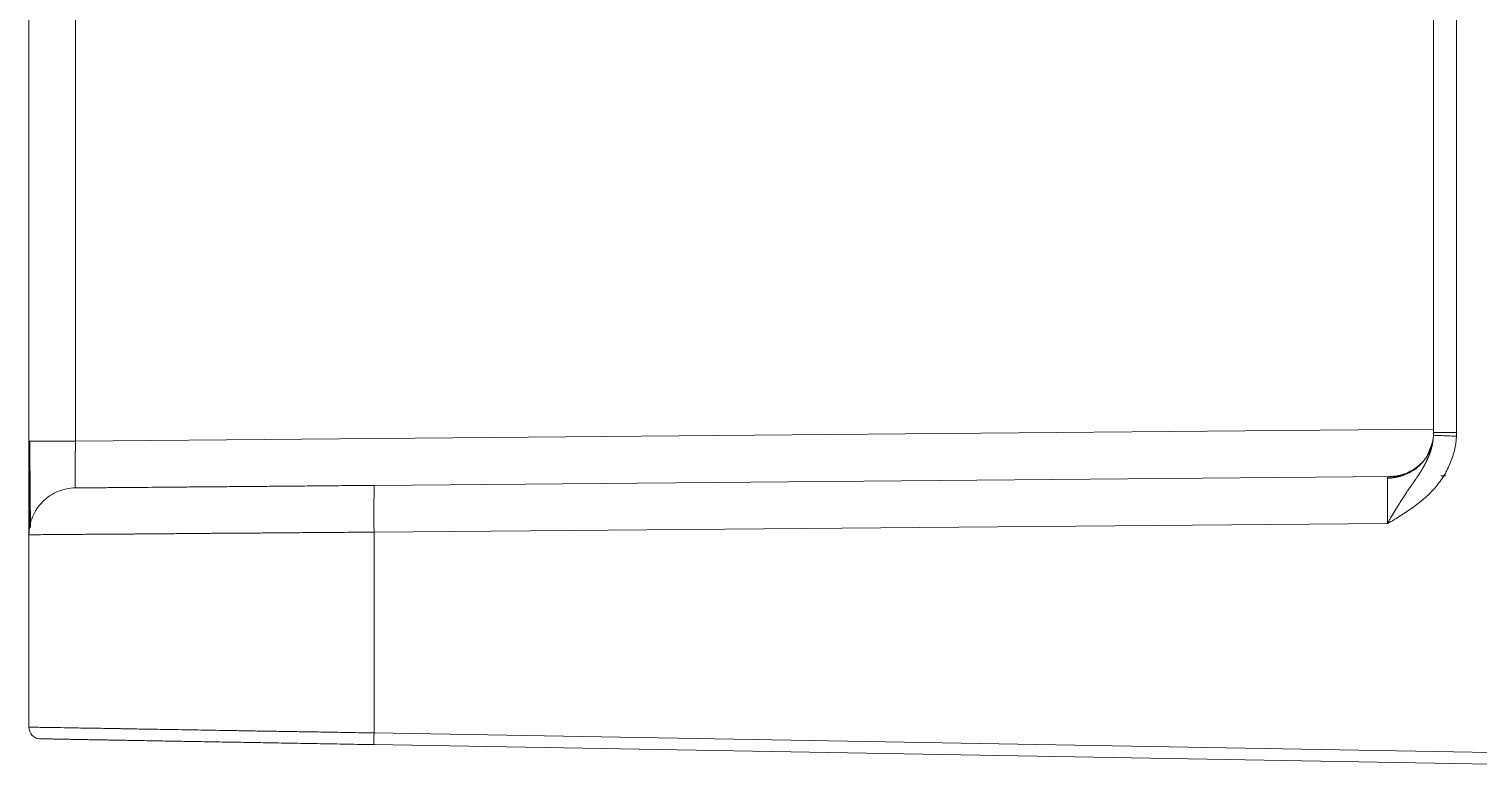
# Model space of a CAD drawing. Header units: millimetres. Extents: x 2433 to 4809, y -10272 to -6912.
# Drawn here: x 4249.4 to 4373.2, y -9574.1 to -9511.1 of the extents above; entities that cross this region are included whole.
import ezdxf

# ---------------------------------------------------------------- set-up
doc = ezdxf.new("R2010")
doc.units = ezdxf.units.MM

msp = doc.modelspace()

# ---------------------------------------------------------------- linework, layer by layer
at = {"linetype": 'Continuous', "lineweight": 18, "extrusion": (-1, -2.22045e-16, 0)}
for p, q in [((4369.36, -9272.03), (4369.36, -9545.57)), ((4249.36, -9486.17), (4249.36, -9546.28)), ((4278.87, -9550.06), (4365.7, -9549.3)), ((4249.36, -9554.28), (4249.36, -9570.72)), ((4388.36, -9574.13), (4278.84, -9572.22))]:
    msp.add_line(p, q, dxfattribs=at)
at = {"linetype": 'Continuous', "lineweight": 13, "extrusion": (-1, -2.22045e-16, 0)}
for p, q in [((4371.32, -9545.54), (4371.32, -9271.72)), ((4253.33, -9546.28), (4253.33, -9486.1)), ((4253.33, -9546.28), (4369.36, -9545.27)), ((4370.4, -9549.26), (4369.98, -9549.26)), ((4365.43, -9553.31), (4278.84, -9554.06)), ((4278.84, -9571.22), (4278.84, -9554.06)), ((4278.84, -9571.22), (4388.36, -9573.13))]:
    msp.add_line(p, q, dxfattribs=at)
at = {"linetype": 'Continuous', "lineweight": 18}
for points, degree in [([(4249.36, -9546.35), (4249.36, -9543.41), (4249.36, -9540.29), (4249.36, -9537.17)], 3), ([(4249.36, -9546.28), (4249.36, -9547), (4249.36, -9548.37), (4249.36, -9550.34), (4249.36, -9551.43), (4249.36, -9551.94)], 3), ([(4369.3, -9546.28), (4368.99, -9547.11)], 1), ([(4369.36, -9545.53), (4369.36, -9545.65), (4369.36, -9545.77)], 2), ([(4253.33, -9550.28), (4253.33, -9550.28), (4257.2, -9550.25), (4264.37, -9550.19), (4273.76, -9550.11), (4278.87, -9550.06)], 2), ([(4366.83, -9549.1), (4366.26, -9549.42), (4365.57, -9549.31)], 2), ([(4249.36, -9551.94), (4249.36, -9552.44), (4249.36, -9553.29), (4249.36, -9554.1), (4249.36, -9554.28), (4249.36, -9554.28)], 3)]:
    msp.add_open_spline(points, degree=degree, dxfattribs=at)
for points, degree, knots in [([(4249.43, -9546.28), (4249.43, -9546.28), (4249.38, -9546.28), (4249.36, -9546.28), (4249.36, -9546.28)], 3, [0, 0, 0, 0, 0.054994, 1, 1, 1, 1]), ([(4249.42, -9546.28), (4249.42, -9547.29), (4249.42, -9549.13), (4249.42, -9551.59), (4249.42, -9553.21), (4249.42, -9553.58), (4249.42, -9553.6)], 3, [0, 0, 0, 0, 0.249938, 0.499712, 0.749628, 1, 1, 1, 1]), ([(4249.44, -9546.35), (4249.44, -9547.23), (4249.45, -9549.8), (4249.47, -9552.17), (4249.49, -9553.61), (4249.49, -9553.65)], 3, [0, 0, 0, 0, 0.330932, 0.983468, 1, 1, 1, 1]), ([(4369.36, -9545.78), (4369.35, -9545.89), (4369.34, -9546), (4369.31, -9546.23), (4369.29, -9546.34), (4369.24, -9546.57), (4369.2, -9546.69), (4369.12, -9546.92), (4369.08, -9547.03), (4368.98, -9547.26), (4368.92, -9547.37), (4368.79, -9547.59), (4368.72, -9547.7), (4368.5, -9548.01), (4368.33, -9548.21), (4367.95, -9548.56), (4367.74, -9548.72), (4367.29, -9548.99), (4367.06, -9549.1), (4366.59, -9549.28), (4366.35, -9549.35), (4365.88, -9549.43), (4365.64, -9549.46), (4365.41, -9549.46)], 3, [0, 0, 0, 0, 0.0625, 0.0625, 0.125, 0.125, 0.1875, 0.1875, 0.25, 0.25, 0.3125, 0.3125, 0.375, 0.375, 0.5, 0.5, 0.625, 0.625, 0.75, 0.75, 0.875, 0.875, 1, 1, 1, 1]), ([(4369.36, -9545.78), (4369.36, -9545.79), (4369.36, -9545.81), (4369.35, -9545.85), (4369.35, -9545.88), (4369.35, -9545.91), (4369.35, -9545.95), (4369.34, -9545.98), (4369.34, -9546.02), (4369.34, -9546.05), (4369.34, -9546.08), (4369.33, -9546.12), (4369.33, -9546.15), (4369.32, -9546.18), (4369.32, -9546.22), (4369.31, -9546.25), (4369.31, -9546.28), (4369.31, -9546.32), (4369.3, -9546.35), (4369.29, -9546.38), (4369.29, -9546.42), (4369.28, -9546.45), (4369.28, -9546.48), (4369.27, -9546.51), (4369.26, -9546.55), (4369.26, -9546.58), (4369.25, -9546.61), (4369.24, -9546.65), (4369.24, -9546.68), (4369.23, -9546.71), (4369.22, -9546.75), (4369.21, -9546.78), (4369.2, -9546.81), (4369.19, -9546.84), (4369.19, -9546.88), (4369.18, -9546.91), (4369.17, -9546.94), (4369.16, -9546.97), (4369.15, -9547.01), (4369.14, -9547.04), (4369.13, -9547.07), (4369.12, -9547.1), (4369.11, -9547.14), (4369.1, -9547.17), (4369.09, -9547.2), (4369.08, -9547.23), (4369.06, -9547.27), (4369.05, -9547.3), (4369.04, -9547.33), (4369.03, -9547.36), (4369.02, -9547.4), (4369.01, -9547.43), (4368.99, -9547.46), (4368.98, -9547.49), (4368.97, -9547.53), (4368.95, -9547.56), (4368.94, -9547.59), (4368.93, -9547.62), (4368.91, -9547.66), (4368.9, -9547.69), (4368.89, -9547.72), (4368.87, -9547.75), (4368.86, -9547.78), (4368.84, -9547.82), (4368.83, -9547.85), (4368.81, -9547.88), (4368.8, -9547.91), (4368.78, -9547.95), (4368.77, -9547.98), (4368.75, -9548.01), (4368.74, -9548.04), (4368.72, -9548.07), (4368.71, -9548.11), (4368.69, -9548.14), (4368.67, -9548.17), (4368.66, -9548.2), (4368.64, -9548.23), (4368.62, -9548.27), (4368.61, -9548.3), (4368.59, -9548.33), (4368.57, -9548.36), (4368.55, -9548.39), (4368.54, -9548.43), (4368.52, -9548.46), (4368.5, -9548.49), (4368.48, -9548.52), (4368.46, -9548.56), (4368.45, -9548.59), (4368.43, -9548.62), (4368.41, -9548.65), (4368.39, -9548.68), (4368.37, -9548.72), (4368.35, -9548.75), (4368.33, -9548.78), (4368.31, -9548.81), (4368.29, -9548.84), (4368.27, -9548.88), (4368.25, -9548.91), (4368.23, -9548.94), (4368.21, -9548.97), (4368.19, -9549), (4368.17, -9549.04), (4368.15, -9549.07), (4368.13, -9549.1), (4368.11, -9549.13), (4368.09, -9549.17), (4368.07, -9549.2), (4368.04, -9549.23), (4368.02, -9549.26), (4368, -9549.3), (4367.98, -9549.33), (4367.96, -9549.36), (4367.93, -9549.39), (4367.91, -9549.43), (4367.89, -9549.46), (4367.87, -9549.49), (4367.84, -9549.52), (4367.82, -9549.56), (4367.8, -9549.59), (4367.78, -9549.62), (4367.75, -9549.66), (4367.73, -9549.69), (4367.71, -9549.72), (4367.68, -9549.76), (4367.66, -9549.79), (4367.64, -9549.83), (4367.61, -9549.86), (4367.59, -9549.89), (4367.56, -9549.93), (4367.54, -9549.96), (4367.52, -9550), (4367.49, -9550.03), (4367.47, -9550.07), (4367.42, -9550.14), (4367.34, -9550.25), (4367.23, -9550.41), (4367.12, -9550.57), (4367.01, -9550.73), (4366.9, -9550.9), (4366.79, -9551.07), (4366.68, -9551.24), (4366.56, -9551.42), (4366.45, -9551.6), (4366.36, -9551.75), (4366.3, -9551.85), (4366.26, -9551.91), (4366.22, -9551.97), (4366.18, -9552.03), (4366.15, -9552.09), (4366.11, -9552.15), (4366.08, -9552.21), (4366.04, -9552.26), (4366.01, -9552.31), (4365.98, -9552.37), (4365.95, -9552.42), (4365.92, -9552.47), (4365.89, -9552.52), (4365.83, -9552.61), (4365.75, -9552.75), (4365.66, -9552.9), (4365.59, -9553.03), (4365.54, -9553.11), (4365.51, -9553.17), (4365.49, -9553.21), (4365.47, -9553.23), (4365.46, -9553.25), (4365.46, -9553.26), (4365.45, -9553.27), (4365.45, -9553.28), (4365.45, -9553.28), (4365.44, -9553.29), (4365.44, -9553.29), (4365.44, -9553.3), (4365.44, -9553.3), (4365.43, -9553.3), (4365.43, -9553.31), (4365.43, -9553.31), (4365.43, -9553.31), (4365.43, -9553.31)], 3, [0, 0, 0, 0, 0.003883, 0.007763, 0.01164, 0.015515, 0.019387, 0.023258, 0.027126, 0.030993, 0.034859, 0.038724, 0.042588, 0.046452, 0.050316, 0.054179, 0.058043, 0.061908, 0.065773, 0.06964, 0.073507, 0.077376, 0.081247, 0.08512, 0.088995, 0.092873, 0.096753, 0.100636, 0.104522, 0.108411, 0.112304, 0.1162, 0.120101, 0.124005, 0.127914, 0.131828, 0.135746, 0.139669, 0.143597, 0.14753, 0.151469, 0.155413, 0.159363, 0.16332, 0.167282, 0.171251, 0.175226, 0.179207, 0.183196, 0.187192, 0.191194, 0.195204, 0.199221, 0.203246, 0.207279, 0.211319, 0.215368, 0.219424, 0.223489, 0.227562, 0.231643, 0.235732, 0.239831, 0.243938, 0.248053, 0.252178, 0.256312, 0.260454, 0.264606, 0.268767, 0.272938, 0.277117, 0.281307, 0.285506, 0.289714, 0.293932, 0.298161, 0.302399, 0.306646, 0.310904, 0.315173, 0.319451, 0.32374, 0.32804, 0.33235, 0.336671, 0.341004, 0.345348, 0.349703, 0.35407, 0.358448, 0.362838, 0.367241, 0.371655, 0.376082, 0.380521, 0.384972, 0.389436, 0.393913, 0.398403, 0.402906, 0.407423, 0.411952, 0.416495, 0.421052, 0.425622, 0.430206, 0.434805, 0.439419, 0.444049, 0.448695, 0.453357, 0.458036, 0.462733, 0.467447, 0.47218, 0.476932, 0.481703, 0.486493, 0.491303, 0.496134, 0.500984, 0.505853, 0.510743, 0.515653, 0.520582, 0.525531, 0.530501, 0.53549, 0.540499, 0.545529, 0.550578, 0.555647, 0.560737, 0.582717, 0.605105, 0.627917, 0.651155, 0.674806, 0.698855, 0.723271, 0.748006, 0.773013, 0.798269, 0.806833, 0.815227, 0.823452, 0.831508, 0.839396, 0.847116, 0.854668, 0.862053, 0.869271, 0.876322, 0.883207, 0.889925, 0.896476, 0.90286, 0.926897, 0.951971, 0.96232, 0.976056, 0.983391, 0.988031, 0.990456, 0.992449, 0.994007, 0.995049, 0.996015, 0.996889, 0.997658, 0.998316, 0.998859, 0.999287, 0.999607, 0.999826, 0.999955, 1, 1, 1, 1]), ([(4365.43, -9553.31), (4365.62, -9553.21), (4365.89, -9553.06), (4366.25, -9552.84), (4366.51, -9552.67), (4366.78, -9552.51), (4367.13, -9552.28), (4367.56, -9551.98), (4368.06, -9551.61), (4368.55, -9551.21), (4369.01, -9550.78), (4369.58, -9550.18), (4370.21, -9549.35), (4370.98, -9547.89), (4371.28, -9546.68), (4371.31, -9545.86)], 3, [0, 0, 0, 0, 0.062871, 0.094306, 0.125742, 0.157177, 0.188613, 0.251484, 0.314355, 0.377226, 0.440097, 0.502968, 0.62871, 0.754452, 1, 1, 1, 1]), ([(4369.36, -9545.54), (4369.36, -9545.54), (4369.36, -9545.54), (4369.36, -9545.55), (4369.36, -9545.55), (4369.36, -9545.56), (4369.36, -9545.56), (4369.36, -9545.57), (4369.36, -9545.57), (4369.36, -9545.58), (4369.36, -9545.58), (4369.36, -9545.58), (4369.36, -9545.59), (4369.36, -9545.59), (4369.36, -9545.59), (4369.36, -9545.6), (4369.36, -9545.6), (4369.36, -9545.61), (4369.36, -9545.62), (4369.36, -9545.63), (4369.36, -9545.64), (4369.36, -9545.65), (4369.36, -9545.65), (4369.36, -9545.66), (4369.36, -9545.66), (4369.36, -9545.67), (4369.36, -9545.68), (4369.36, -9545.68), (4369.36, -9545.69), (4369.36, -9545.69), (4369.36, -9545.7), (4369.36, -9545.7), (4369.36, -9545.71), (4369.36, -9545.71), (4369.36, -9545.72), (4369.36, -9545.72), (4369.36, -9545.73), (4369.36, -9545.74), (4369.36, -9545.75), (4369.36, -9545.76), (4369.36, -9545.77), (4369.36, -9545.78), (4369.36, -9545.78)], 3, [0, 0, 0, 0, 0.024659, 0.047731, 0.069358, 0.089658, 0.108731, 0.126657, 0.143501, 0.159319, 0.174154, 0.18804, 0.201007, 0.213078, 0.224272, 0.234605, 0.271636, 0.310196, 0.350516, 0.39387, 0.428739, 0.45499, 0.472286, 0.499404, 0.525901, 0.551644, 0.576516, 0.600435, 0.623333, 0.645155, 0.665853, 0.685392, 0.703747, 0.7209, 0.736841, 0.770375, 0.805731, 0.842673, 0.880915, 0.920124, 0.959939, 1, 1, 1, 1]), ([(4368.99, -9547.11), (4368.95, -9547.23), (4368.76, -9547.75), (4368.01, -9548.53), (4367.25, -9548.95), (4366.83, -9549.1)], 3, [0, 0, 0, 0, 0.124926, 0.573874, 1, 1, 1, 1]), ([(4253.33, -9550.28), (4253.07, -9550.28), (4252.81, -9550.31), (4252.3, -9550.42), (4252.05, -9550.49), (4251.57, -9550.7), (4251.34, -9550.82), (4250.9, -9551.11), (4250.7, -9551.28), (4250.34, -9551.65), (4250.17, -9551.85), (4249.88, -9552.29), (4249.76, -9552.52), (4249.56, -9553), (4249.49, -9553.25), (4249.39, -9553.76), (4249.36, -9554.02), (4249.36, -9554.28)], 3, [0, 0, 0, 0, 0.125, 0.125, 0.25, 0.25, 0.375, 0.375, 0.5, 0.5, 0.625, 0.625, 0.75, 0.75, 0.875, 0.875, 1, 1, 1, 1]), ([(4249.36, -9556.36), (4249.36, -9556.33), (4249.36, -9555.64), (4249.36, -9554.92), (4249.36, -9554.2)], 3, [0, 0, 0, 0, 0.044586, 1, 1, 1, 1]), ([(4249.36, -9570.72), (4249.36, -9570.72), (4249.4, -9570.72), (4249.58, -9570.73), (4249.71, -9570.73), (4250.06, -9570.74), (4250.28, -9570.74), (4250.81, -9570.75), (4251.13, -9570.75), (4251.85, -9570.77), (4252.25, -9570.77), (4253.15, -9570.79), (4253.65, -9570.8), (4254.73, -9570.81), (4255.32, -9570.82), (4256.26, -9570.84), (4256.59, -9570.85), (4257.09, -9570.85), (4257.35, -9570.86), (4257.65, -9570.86), (4257.81, -9570.87), (4257.89, -9570.87), (4257.92, -9570.87), (4257.94, -9570.87), (4257.95, -9570.87), (4257.96, -9570.87), (4257.96, -9570.87), (4257.96, -9570.87), (4257.96, -9570.87), (4257.96, -9570.87), (4257.96, -9570.87), (4257.96, -9570.87), (4258.48, -9570.88), (4259.04, -9570.89), (4260.25, -9570.91), (4260.89, -9570.92), (4262.27, -9570.94), (4263.01, -9570.95), (4264.57, -9570.98), (4265.4, -9571), (4266.71, -9571.02), (4267.61, -9571.03), (4269.02, -9571.06), (4270.5, -9571.08), (4272.05, -9571.11), (4273.66, -9571.13), (4275.33, -9571.16), (4276.48, -9571.18), (4277.65, -9571.2), (4278.24, -9571.21), (4278.84, -9571.22)], 3, [0, 0, 0, 0, 0.0625, 0.0625, 0.125, 0.125, 0.1875, 0.1875, 0.25, 0.25, 0.3125, 0.3125, 0.375, 0.375, 0.4375, 0.4375, 0.46875, 0.46875, 0.484375, 0.492188, 0.496094, 0.498047, 0.499023, 0.499512, 0.499756, 0.499878, 0.499939, 0.499969, 0.499985, 0.499992, 0.499992, 0.5, 0.5, 0.5625, 0.5625, 0.625, 0.625, 0.6875, 0.6875, 0.75, 0.75, 0.78125, 0.8125, 0.84375, 0.875, 0.90625, 0.9375, 0.96875, 0.96875, 1, 1, 1, 1]), ([(4249.36, -9570.72), (4249.36, -9570.79), (4249.37, -9570.85), (4249.39, -9570.98), (4249.41, -9571.05), (4249.46, -9571.17), (4249.49, -9571.23), (4249.56, -9571.33), (4249.6, -9571.39), (4249.69, -9571.48), (4249.74, -9571.52), (4249.85, -9571.6), (4249.91, -9571.63), (4250.03, -9571.68), (4250.09, -9571.7), (4250.22, -9571.72), (4250.28, -9571.73), (4250.35, -9571.73)], 3, [0, 0, 0, 0, 0.125, 0.125, 0.25, 0.25, 0.375, 0.375, 0.5, 0.5, 0.625, 0.625, 0.75, 0.75, 0.875, 0.875, 1, 1, 1, 1]), ([(4278.84, -9572.22), (4273.07, -9572.12), (4267.87, -9572.03), (4262.65, -9571.94), (4258.66, -9571.87), (4254.67, -9571.8), (4252.51, -9571.76), (4250.37, -9571.72), (4250.35, -9571.72)], 2, [0, 0, 0, 0.25, 0.25, 0.5, 0.5, 0.75, 0.75, 1, 1, 1])]:
    msp.add_open_spline(points, degree=degree, knots=knots, dxfattribs=at)
at = {"linetype": 'Continuous', "lineweight": 13}
for points, knots in [([(4253.33, -9546.28), (4253.09, -9546.28), (4252.61, -9546.28), (4251.86, -9546.28), (4251.14, -9546.28), (4250.5, -9546.28), (4249.98, -9546.28), (4249.62, -9546.28), (4249.48, -9546.28), (4249.43, -9546.28)], [0, 0, 0, 0, 0.143783, 0.287871, 0.431958, 0.576046, 0.720134, 0.864222, 1, 1, 1, 1]), ([(4253.33, -9550.28), (4253.32, -9550.28), (4253.32, -9550.12), (4253.31, -9549.63), (4253.31, -9549.13), (4253.31, -9548.52), (4253.32, -9547.59), (4253.32, -9546.81), (4253.33, -9546.28)], [0, 0, 0, 0, 0.25, 0.375, 0.5, 0.625, 0.75, 1, 1, 1, 1]), ([(4369.36, -9545.54), (4369.36, -9545.54), (4369.37, -9545.54), (4369.41, -9545.54), (4369.44, -9545.54), (4369.54, -9545.54), (4369.6, -9545.54), (4369.74, -9545.54), (4369.82, -9545.54), (4370, -9545.54), (4370.1, -9545.54), (4370.32, -9545.54), (4370.43, -9545.54), (4370.67, -9545.54), (4370.8, -9545.54), (4371.05, -9545.54), (4371.19, -9545.54), (4371.32, -9545.54)], [0, 0, 0, 0, 0.125, 0.125, 0.25, 0.25, 0.375, 0.375, 0.5, 0.5, 0.625, 0.625, 0.75, 0.75, 0.875, 0.875, 1, 1, 1, 1]), ([(4369.36, -9545.78), (4369.36, -9545.78), (4369.42, -9545.78), (4369.56, -9545.79), (4369.62, -9545.79), (4369.76, -9545.8), (4369.85, -9545.8), (4370.03, -9545.81), (4370.12, -9545.81), (4370.34, -9545.82), (4370.67, -9545.83), (4371.06, -9545.85), (4371.31, -9545.86)], [0, 0, 0, 0, 0.25, 0.25, 0.375, 0.375, 0.5, 0.5, 0.625, 0.625, 0.75, 1, 1, 1, 1]), ([(4371.32, -9545.54), (4371.32, -9545.56), (4371.32, -9545.6), (4371.32, -9545.65), (4371.32, -9545.68), (4371.32, -9545.7), (4371.32, -9545.72), (4371.31, -9545.75), (4371.31, -9545.8), (4371.31, -9545.84), (4371.31, -9545.86)], [0, 0, 0, 0, 0.24963, 0.377734, 0.441786, 0.505838, 0.569889, 0.633941, 0.762045, 1, 1, 1, 1]), ([(4278.84, -9554.06), (4278.84, -9553.8), (4278.83, -9553.54), (4278.83, -9553.03), (4278.83, -9552.77), (4278.83, -9552.29), (4278.83, -9552.06), (4278.83, -9551.62), (4278.83, -9551.42), (4278.84, -9551.05), (4278.84, -9550.88), (4278.84, -9550.59), (4278.85, -9550.47), (4278.85, -9550.27), (4278.86, -9550.19), (4278.86, -9550.09), (4278.87, -9550.07), (4278.87, -9550.07)], [0, 0, 0, 0, 0.125, 0.125, 0.25, 0.25, 0.375, 0.375, 0.5, 0.5, 0.625, 0.625, 0.75, 0.75, 0.875, 0.875, 1, 1, 1, 1]), ([(4365.41, -9549.46), (4365.41, -9549.46), (4365.41, -9549.45), (4365.41, -9549.45), (4365.41, -9549.44), (4365.41, -9549.44), (4365.42, -9549.43), (4365.42, -9549.43), (4365.42, -9549.42), (4365.42, -9549.41), (4365.42, -9549.41), (4365.42, -9549.41), (4365.42, -9549.4), (4365.43, -9549.4), (4365.43, -9549.39), (4365.43, -9549.39), (4365.43, -9549.38), (4365.44, -9549.38), (4365.44, -9549.37), (4365.44, -9549.37), (4365.45, -9549.37), (4365.45, -9549.36), (4365.46, -9549.36), (4365.46, -9549.36), (4365.46, -9549.35), (4365.47, -9549.35), (4365.47, -9549.35), (4365.48, -9549.34), (4365.49, -9549.34), (4365.5, -9549.33), (4365.52, -9549.33), (4365.53, -9549.32), (4365.54, -9549.32), (4365.56, -9549.32), (4365.58, -9549.31), (4365.59, -9549.31), (4365.61, -9549.31), (4365.63, -9549.31), (4365.65, -9549.31), (4365.68, -9549.3), (4365.69, -9549.3), (4365.7, -9549.3)], [0, 0, 0, 0, 0.01885, 0.037672, 0.056468, 0.075241, 0.093991, 0.112722, 0.131434, 0.150131, 0.168812, 0.187482, 0.206141, 0.224791, 0.243434, 0.262072, 0.280708, 0.299342, 0.317977, 0.336615, 0.355258, 0.373908, 0.392565, 0.411234, 0.429914, 0.448609, 0.46732, 0.486048, 0.523115, 0.560538, 0.598333, 0.636515, 0.675102, 0.714106, 0.753543, 0.793427, 0.83377, 0.874587, 0.91589, 0.95769, 1, 1, 1, 1]), ([(4365.41, -9549.46), (4365.42, -9549.58), (4365.43, -9549.76), (4365.43, -9550.25), (4365.44, -9550.55), (4365.44, -9551.24), (4365.44, -9551.63), (4365.44, -9552.44), (4365.44, -9552.87), (4365.43, -9553.31)], [0, 0, 0, 0, 0.25, 0.25, 0.5, 0.5, 0.75, 0.75, 1, 1, 1, 1]), ([(4278.84, -9554.06), (4278.07, -9554.07), (4277.32, -9554.07), (4275.87, -9554.08), (4275.16, -9554.09), (4273.79, -9554.1), (4273.12, -9554.1), (4271.84, -9554.11), (4271.22, -9554.12), (4270.02, -9554.13), (4269.44, -9554.13), (4268.34, -9554.14), (4267.81, -9554.14), (4266.79, -9554.15), (4266.3, -9554.15), (4265.37, -9554.16), (4264.93, -9554.16), (4264.09, -9554.17), (4263.69, -9554.17), (4262.92, -9554.18), (4262.56, -9554.18), (4261.88, -9554.19), (4261.56, -9554.19), (4260.95, -9554.2), (4260.67, -9554.2), (4260.13, -9554.2), (4259.88, -9554.2), (4259.42, -9554.21), (4259.2, -9554.21), (4258.8, -9554.21), (4258.61, -9554.21), (4258.35, -9554.22), (4258.23, -9554.22), (4258.09, -9554.22), (4258.03, -9554.22), (4258, -9554.22), (4257.98, -9554.22), (4257.97, -9554.22), (4257.97, -9554.22), (4257.97, -9554.22), (4257.96, -9554.22), (4257.96, -9554.22), (4257.96, -9554.22), (4257.96, -9554.22), (4257.96, -9554.22), (4257.96, -9554.22), (4257.96, -9554.22), (4257.25, -9554.22), (4256.57, -9554.23), (4255.31, -9554.24), (4254.73, -9554.24), (4253.64, -9554.25), (4253.15, -9554.26), (4252.24, -9554.26), (4251.84, -9554.27), (4251.12, -9554.27), (4250.81, -9554.27), (4250.28, -9554.28), (4250.06, -9554.28), (4249.71, -9554.28), (4249.58, -9554.28), (4249.4, -9554.28), (4249.36, -9554.28), (4249.36, -9554.28)], [0, 0, 0, 0, 0.03125, 0.03125, 0.0625, 0.0625, 0.09375, 0.09375, 0.125, 0.125, 0.15625, 0.15625, 0.1875, 0.1875, 0.21875, 0.21875, 0.25, 0.25, 0.28125, 0.28125, 0.3125, 0.3125, 0.34375, 0.34375, 0.375, 0.375, 0.40625, 0.40625, 0.4375, 0.4375, 0.46875, 0.46875, 0.484375, 0.492188, 0.496094, 0.498047, 0.499023, 0.499512, 0.499756, 0.499878, 0.499939, 0.499969, 0.499985, 0.499992, 0.499996, 0.499996, 0.5, 0.5, 0.5625, 0.5625, 0.625, 0.625, 0.6875, 0.6875, 0.75, 0.75, 0.8125, 0.8125, 0.875, 0.875, 0.9375, 0.9375, 1, 1, 1, 1]), ([(4278.84, -9572.21), (4278.84, -9572.21), (4278.84, -9572.2), (4278.83, -9572.18), (4278.83, -9572.16), (4278.83, -9572.11), (4278.83, -9572.08), (4278.83, -9572.01), (4278.83, -9571.97), (4278.83, -9571.88), (4278.83, -9571.83), (4278.83, -9571.72), (4278.83, -9571.66), (4278.83, -9571.54), (4278.83, -9571.48), (4278.84, -9571.35), (4278.84, -9571.29), (4278.84, -9571.22)], [0, 0, 0, 0, 0.125, 0.125, 0.25, 0.25, 0.375, 0.375, 0.5, 0.5, 0.625, 0.625, 0.75, 0.75, 0.875, 0.875, 1, 1, 1, 1])]:
    msp.add_open_spline(points, degree=3, knots=knots, dxfattribs=at)
at = {"linetype": 'Continuous', "lineweight": 18}
msp.add_rational_spline([(4366.93, -9549.08), (4366.53, -9549.23), (4366.11, -9549.3), (4365.7, -9549.3)], [0.900831224584, 0.924619878031, 0.957676136503, 1], degree=3, dxfattribs=at)

doc.saveas('drawing.dxf')
